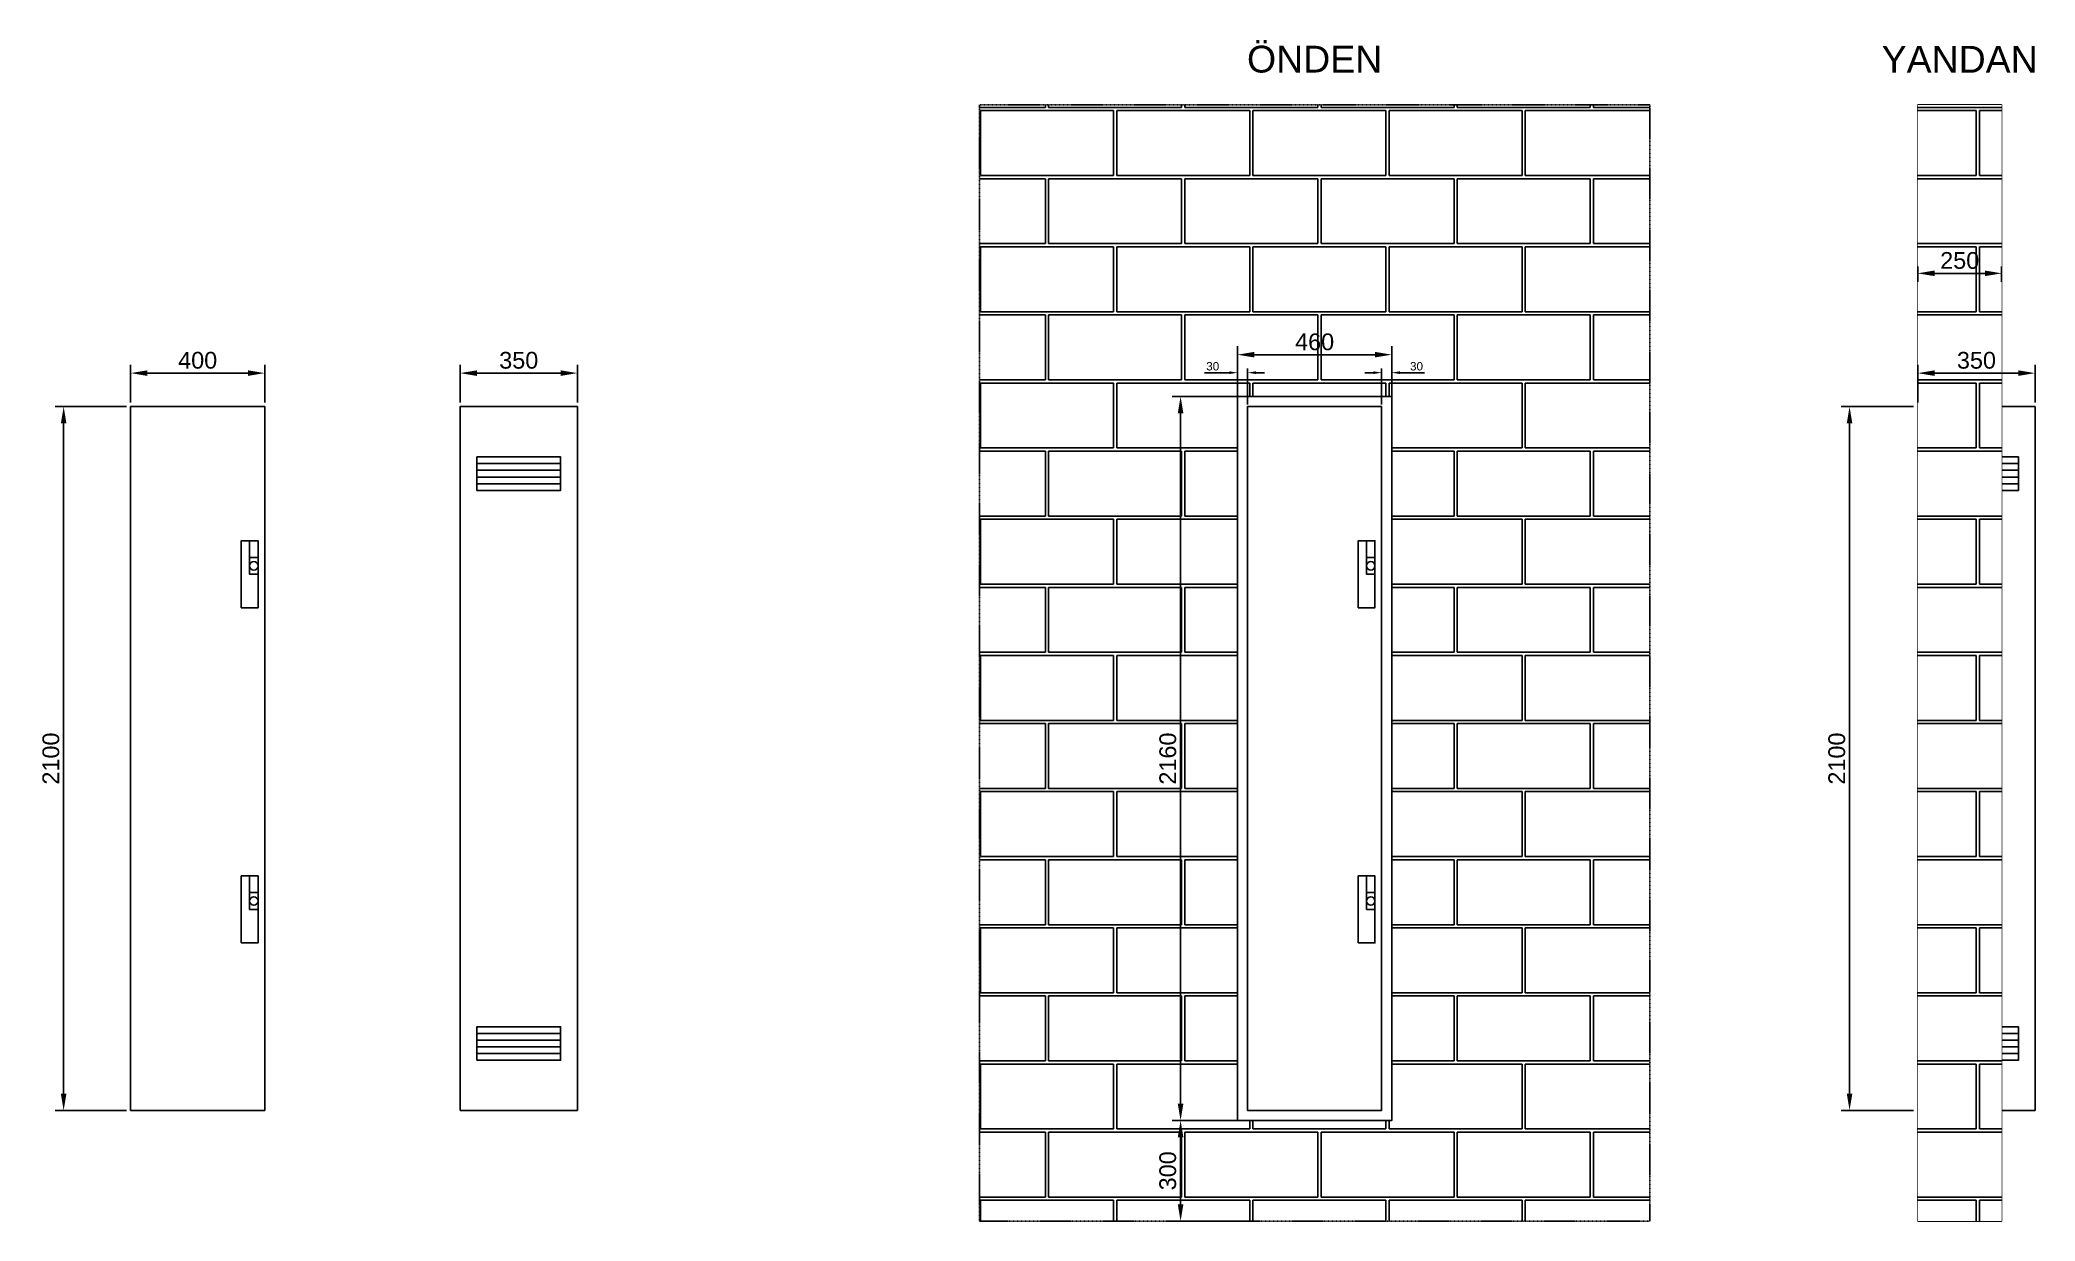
# Model space of a CAD drawing. Header units: millimetres. Extents: x -271 to 5683, y 0 to 3524.
import ezdxf

# ---------------------------------------------------------------- set-up
doc = ezdxf.new("R2010")
doc.units = ezdxf.units.MM
doc.set_wipeout_variables(frame=1)
doc.linetypes.add('CENTERX2', pattern=[4, 2.5, -0.5, 0.5, -0.5])
doc.layers.add('TARAMA', color=251, linetype='CENTERX2')
doc.styles.get("Standard").update_dxf_attribs({"font": 'arial.ttf'})
doc.dimstyles.new('M', dxfattribs={"dimscale": 20, "dimtxt": 2.5, "dimasz": 2.5, "dimexe": 1.25, "dimexo": 0.625, "dimtad": 1, "dimdsep": 46, "dimtxsty": 'Standard', "dimcen": 2.5, "dimclrd": 60, "dimclre": 60, "dimadec": 0, "dimazin": 0, "dimtfac": 1, "dimtofl": 0, "dimtmove": 0, "dimatfit": 3, "dimfxl": 1, "dimarcsym": 0})
doc.dimstyles.new('S', dxfattribs={"dimscale": 10, "dimtxt": 2.5, "dimasz": 2.5, "dimexe": 1.25, "dimexo": 0.625, "dimtad": 1, "dimdsep": 46, "dimtxsty": 'Standard', "dimcen": 2.5, "dimclrd": 60, "dimclre": 60, "dimadec": 0, "dimazin": 0, "dimtfac": 1, "dimtofl": 0, "dimtmove": 0, "dimatfit": 3, "dimfxl": 1, "dimarcsym": 0})

# ---------------------------------------------------------------- blocks, each defined once
blk = doc.blocks.new('*D1')
at = {"color": 60, "linetype": 'ByBlock', "lineweight": -2, "transparency": 16777216}
for p, q in [((983.1, 2442.5), (983.1, 2555)), ((1033.1, 2530), (1283.1, 2530)), ((1333.1, 2442.5), (1333.1, 2555))]:
    blk.add_line(p, q, dxfattribs=at)
at = {"color": 60, "transparency": 16777216}
for points in [[(1033.1, 2538.3), (1033.1, 2521.7), (983.1, 2530)], [(1283.1, 2538.3), (1283.1, 2521.7), (1333.1, 2530)]]:
    blk.add_solid(points, dxfattribs=at)
at = {"layer": 'Defpoints', "color": 0, "transparency": 16777216}
for p in [(1333.1, 2530), (983.1, 2430), (1333.1, 2430)]:
    blk.add_point(p, dxfattribs=at)
at = {"color": 0, "transparency": 16777216, "insert": (1158.1, 2568), "char_height": 50, "attachment_point": 5}
blk.add_mtext('350', dxfattribs=at)
blk = doc.blocks.new('*D60')
at = {"color": 60, "linetype": 'ByBlock', "lineweight": -2, "transparency": 16777216}
for p, q in [((-12.5, 2430), (-225, 2430)), ((-200, 2380), (-200, 380)), ((-12.5, 330), (-225, 330))]:
    blk.add_line(p, q, dxfattribs=at)
at = {"color": 60, "transparency": 16777216}
for points in [[(-208.3, 2380), (-191.7, 2380), (-200, 2430)], [(-208.3, 380), (-191.7, 380), (-200, 330)]]:
    blk.add_solid(points, dxfattribs=at)
at = {"layer": 'Defpoints', "color": 0, "transparency": 16777216}
for p in [(0, 2430), (-200, 330), (0, 330)]:
    blk.add_point(p, dxfattribs=at)
at = {"color": 0, "transparency": 16777216, "insert": (-238, 1380), "char_height": 50, "attachment_point": 5, "rotation": 90}
blk.add_mtext('2100', dxfattribs=at)
blk = doc.blocks.new('*D61')
at = {"color": 60, "linetype": 'ByBlock', "lineweight": -2, "transparency": 16777216}
for p, q in [((0, 2442.5), (0, 2555)), ((50, 2530), (350, 2530)), ((400, 2442.5), (400, 2555))]:
    blk.add_line(p, q, dxfattribs=at)
at = {"color": 60, "transparency": 16777216}
for points in [[(50, 2538.3), (50, 2521.7), (0, 2530)], [(350, 2538.3), (350, 2521.7), (400, 2530)]]:
    blk.add_solid(points, dxfattribs=at)
at = {"layer": 'Defpoints', "color": 0, "transparency": 16777216}
for p in [(400, 2530), (0, 2430), (400, 2430)]:
    blk.add_point(p, dxfattribs=at)
at = {"color": 0, "transparency": 16777216, "insert": (200, 2568), "char_height": 50, "attachment_point": 5}
blk.add_mtext('400', dxfattribs=at)
blk = doc.blocks.new('*D62')
at = {"color": 60, "linetype": 'ByBlock', "lineweight": -2, "transparency": 16777216}
for p, q in [((5333.1, 2442.5), (5333.1, 2555)), ((5383.1, 2530), (5633.1, 2530)), ((5683.1, 2442.5), (5683.1, 2555))]:
    blk.add_line(p, q, dxfattribs=at)
at = {"color": 60, "transparency": 16777216}
for points in [[(5383.1, 2538.3), (5383.1, 2521.7), (5333.1, 2530)], [(5633.1, 2538.3), (5633.1, 2521.7), (5683.1, 2530)]]:
    blk.add_solid(points, dxfattribs=at)
at = {"layer": 'Defpoints', "color": 0, "transparency": 16777216}
for p in [(5683.1, 2530), (5333.1, 2430), (5683.1, 2430)]:
    blk.add_point(p, dxfattribs=at)
at = {"color": 0, "transparency": 16777216, "insert": (5508.1, 2568), "char_height": 50, "attachment_point": 5}
blk.add_mtext('350', dxfattribs=at)
blk = doc.blocks.new('*D65')
at = {"color": 60, "linetype": 'ByBlock', "lineweight": -2, "transparency": 16777216}
for p, q in [((3320.6, 2460), (3108.1, 2460)), ((3133.1, 2410), (3133.1, 350)), ((3320.6, 300), (3108.1, 300))]:
    blk.add_line(p, q, dxfattribs=at)
at = {"color": 60, "transparency": 16777216}
for points in [[(3124.8, 2410), (3141.4, 2410), (3133.1, 2460)], [(3124.8, 350), (3141.4, 350), (3133.1, 300)]]:
    blk.add_solid(points, dxfattribs=at)
at = {"layer": 'Defpoints', "color": 0, "transparency": 16777216}
for p in [(3333.1, 2460), (3133.1, 300), (3333.1, 300)]:
    blk.add_point(p, dxfattribs=at)
at = {"color": 0, "transparency": 16777216, "insert": (3095.1, 1380), "char_height": 50, "attachment_point": 5, "rotation": 90}
blk.add_mtext('2160', dxfattribs=at)
blk = doc.blocks.new('*D66')
at = {"color": 60, "linetype": 'ByBlock', "lineweight": -2, "transparency": 16777216}
for p, q in [((3303.1, 2472.5), (3303.1, 2610)), ((3353.1, 2585), (3713.1, 2585)), ((3763.1, 2472.5), (3763.1, 2610))]:
    blk.add_line(p, q, dxfattribs=at)
at = {"color": 60, "transparency": 16777216}
for points in [[(3353.1, 2593.3), (3353.1, 2576.7), (3303.1, 2585)], [(3713.1, 2593.3), (3713.1, 2576.7), (3763.1, 2585)]]:
    blk.add_solid(points, dxfattribs=at)
at = {"layer": 'Defpoints', "color": 0, "transparency": 16777216}
for p in [(3763.1, 2585), (3303.1, 2460), (3763.1, 2460)]:
    blk.add_point(p, dxfattribs=at)
at = {"color": 0, "transparency": 16777216, "insert": (3533.1, 2623), "char_height": 50, "attachment_point": 5}
blk.add_mtext('460', dxfattribs=at)
blk = doc.blocks.new('*D67')
at = {"color": 60, "linetype": 'ByBlock', "lineweight": -2, "transparency": 16777216}
for p, q in [((5320.6, 2430), (5104.4, 2430)), ((5129.4, 2380), (5129.4, 380)), ((5320.6, 330), (5104.4, 330))]:
    blk.add_line(p, q, dxfattribs=at)
at = {"color": 60, "transparency": 16777216}
for points in [[(5121.1, 2380), (5137.7, 2380), (5129.4, 2430)], [(5121.1, 380), (5137.7, 380), (5129.4, 330)]]:
    blk.add_solid(points, dxfattribs=at)
at = {"layer": 'Defpoints', "color": 0, "transparency": 16777216}
for p in [(5333.1, 2430), (5129.4, 330), (5333.1, 330)]:
    blk.add_point(p, dxfattribs=at)
at = {"color": 0, "transparency": 16777216, "insert": (5091.4, 1380), "char_height": 50, "attachment_point": 5, "rotation": 90}
blk.add_mtext('2100', dxfattribs=at)
blk = doc.blocks.new('*D68')
at = {"color": 60, "linetype": 'ByBlock', "lineweight": -2, "transparency": 16777216}
for p, q in [((3290.6, 300), (3108.1, 300)), ((3133.1, 250), (3133.1, 50)), ((3290.6, 0), (3108.1, 0))]:
    blk.add_line(p, q, dxfattribs=at)
at = {"color": 60, "transparency": 16777216}
for points in [[(3124.8, 250), (3141.4, 250), (3133.1, 300)], [(3124.8, 50), (3141.4, 50), (3133.1, 0)]]:
    blk.add_solid(points, dxfattribs=at)
at = {"layer": 'Defpoints', "color": 0, "transparency": 16777216}
for p in [(3303.1, 300), (3133.1, 0), (3303.1, 0)]:
    blk.add_point(p, dxfattribs=at)
at = {"color": 0, "transparency": 16777216, "insert": (3095, 150), "char_height": 50, "attachment_point": 5, "rotation": 90}
blk.add_mtext('300', dxfattribs=at)
blk = doc.blocks.new('*D70')
at = {"color": 60, "linetype": 'ByBlock', "lineweight": -2, "transparency": 16777216}
for p, q in [((5333.1, 2848), (5333.1, 2802.7)), ((5533.1, 2827.7), (5383.1, 2827.7)), ((5583.1, 2848), (5583.1, 2802.7))]:
    blk.add_line(p, q, dxfattribs=at)
at = {"color": 60, "transparency": 16777216}
for points in [[(5383.1, 2836.1), (5383.1, 2819.4), (5333.1, 2827.7)], [(5533.1, 2836.1), (5533.1, 2819.4), (5583.1, 2827.7)]]:
    blk.add_solid(points, dxfattribs=at)
at = {"layer": 'Defpoints', "color": 0, "transparency": 16777216}
for p in [(5333.1, 2860.5), (5583.1, 2860.5), (5333.1, 2827.7)]:
    blk.add_point(p, dxfattribs=at)
at = {"color": 0, "transparency": 16777216, "insert": (5458.1, 2865.8), "char_height": 50, "attachment_point": 5}
blk.add_mtext('250', dxfattribs=at)
blk = doc.blocks.new('*D71')
at = {"color": 60, "linetype": 'ByBlock', "lineweight": -2, "transparency": 16777216}
for p, q in [((3278.1, 2531.3), (3204.9, 2531.3)), ((3303.1, 2436.2), (3303.1, 2543.8)), ((3333.1, 2436.2), (3333.1, 2543.8)), ((3358.1, 2531.3), (3383.1, 2531.3))]:
    blk.add_line(p, q, dxfattribs=at)
at = {"color": 60, "transparency": 16777216}
for points in [[(3278.1, 2535.5), (3278.1, 2527.2), (3303.1, 2531.3)], [(3358.1, 2535.5), (3358.1, 2527.2), (3333.1, 2531.3)]]:
    blk.add_solid(points, dxfattribs=at)
at = {"layer": 'Defpoints', "color": 0, "transparency": 16777216}
for p in [(3303.1, 2531.3), (3303.1, 2430), (3333.1, 2430)]:
    blk.add_point(p, dxfattribs=at)
at = {"color": 0, "transparency": 16777216, "insert": (3229, 2550.3), "char_height": 25, "attachment_point": 5}
blk.add_mtext('30', dxfattribs=at)
blk = doc.blocks.new('*D72')
at = {"color": 60, "linetype": 'ByBlock', "lineweight": -2, "transparency": 16777216}
for p, q in [((3708.1, 2531.3), (3683.1, 2531.3)), ((3733.1, 2436.2), (3733.1, 2543.8)), ((3763.1, 2436.2), (3763.1, 2543.8)), ((3788.1, 2531.3), (3861.3, 2531.3))]:
    blk.add_line(p, q, dxfattribs=at)
at = {"color": 60, "transparency": 16777216}
for points in [[(3708.1, 2535.5), (3708.1, 2527.2), (3733.1, 2531.3)], [(3788.1, 2535.5), (3788.1, 2527.2), (3763.1, 2531.3)]]:
    blk.add_solid(points, dxfattribs=at)
at = {"layer": 'Defpoints', "color": 0, "transparency": 16777216}
for p in [(3763.1, 2531.3), (3733.1, 2430), (3763.1, 2430)]:
    blk.add_point(p, dxfattribs=at)
at = {"color": 0, "transparency": 16777216, "insert": (3837.2, 2550.3), "char_height": 25, "attachment_point": 5}
blk.add_mtext('30', dxfattribs=at)

msp = doc.modelspace()

# ---------------------------------------------------------------- hatches: boundary and pattern name
at = {"layer": 'TARAMA'}
h = msp.add_hatch(dxfattribs=at)
h.set_pattern_fill('AR-B816C', color=256)
h.set_pattern_definition([(0, (-4372.83, -1970.15), (203.2, 203.2), [396.875, -9.525]), (0, (-4576.03, -1960.63), (203.2, 203.2), [396.875, -9.525]), (90, (-4372.83, -1970.15), (-203.2, 203.2), [-212.725, 193.675]), (90, (-4382.36, -1970.15), (-203.2, 203.2), [-212.725, 193.675])])
h.paths.add_polyline_path([(2533.088, 0), (4533.088, 0), (4533.088, 3330), (2533.088, 3330)])
h.paths.add_polyline_path([(3303.088, 300), (3763.088, 300), (3763.088, 2460), (3303.088, 2460)], flags=16)

# ---------------------------------------------------------------- linework, layer by layer
for points in [[(5333.088, 0), (5583.088, 0), (5583.088, 3330), (5333.088, 3330)], [(3303.088, 300), (3763.088, 300), (3763.088, 2460), (3303.088, 2460)], [(0, 330), (400, 330), (400, 2430), (0, 2430)], [(983.088, 330), (1333.088, 330), (1333.088, 2430), (983.088, 2430)], [(3333.088, 330), (3733.088, 330), (3733.088, 2430), (3333.088, 2430)], [(5333.088, 330), (5683.088, 330), (5683.088, 2430), (5333.088, 2430)], [(1033.088, 2260), (1283.088, 2260), (1283.088, 2280), (1033.088, 2280)], [(5383.088, 2260), (5633.088, 2260), (5633.088, 2280), (5383.088, 2280)], [(1033.088, 2240), (1283.088, 2240), (1283.088, 2260), (1033.088, 2260)], [(1033.088, 2220), (1283.088, 2220), (1283.088, 2240), (1033.088, 2240)], [(1033.088, 2200), (1283.088, 2200), (1283.088, 2220), (1033.088, 2220)], [(5383.088, 2240), (5633.088, 2240), (5633.088, 2260), (5383.088, 2260)], [(5383.088, 2220), (5633.088, 2220), (5633.088, 2240), (5383.088, 2240)], [(5383.088, 2200), (5633.088, 2200), (5633.088, 2220), (5383.088, 2220)], [(1033.088, 2180), (1283.088, 2180), (1283.088, 2200), (1033.088, 2200)], [(5383.088, 2180), (5633.088, 2180), (5633.088, 2200), (5383.088, 2200)], [(330, 1830), (380, 1830), (380, 2030), (330, 2030)], [(380, 2030), (355, 2030), (355, 1930), (380, 1930)], [(3663.088, 1830), (3713.088, 1830), (3713.088, 2030), (3663.088, 2030)], [(3713.088, 2030), (3688.088, 2030), (3688.088, 1930), (3713.088, 1930)], [(355, 1980), (380, 1980), (380, 1930), (355, 1930)], [(3688.088, 1980), (3713.088, 1980), (3713.088, 1930), (3688.088, 1930)], [(330, 830), (380, 830), (380, 1030), (330, 1030)], [(380, 1030), (355, 1030), (355, 930), (380, 930)], [(3663.088, 830), (3713.088, 830), (3713.088, 1030), (3663.088, 1030)], [(3713.088, 1030), (3688.088, 1030), (3688.088, 930), (3713.088, 930)], [(355, 980), (380, 980), (380, 930), (355, 930)], [(3688.088, 980), (3713.088, 980), (3713.088, 930), (3688.088, 930)], [(1033.088, 560), (1283.088, 560), (1283.088, 580), (1033.088, 580)], [(1033.088, 540), (1283.088, 540), (1283.088, 560), (1033.088, 560)], [(1033.088, 520), (1283.088, 520), (1283.088, 540), (1033.088, 540)], [(5383.088, 560), (5633.088, 560), (5633.088, 580), (5383.088, 580)], [(5383.088, 540), (5633.088, 540), (5633.088, 560), (5383.088, 560)], [(5383.088, 520), (5633.088, 520), (5633.088, 540), (5383.088, 540)], [(1033.088, 500), (1283.088, 500), (1283.088, 520), (1033.088, 520)], [(1033.088, 480), (1283.088, 480), (1283.088, 500), (1033.088, 500)], [(5383.088, 500), (5633.088, 500), (5633.088, 520), (5383.088, 520)], [(5383.088, 480), (5633.088, 480), (5633.088, 500), (5383.088, 500)]]:
    msp.add_lwpolyline(points, close=True)
for centre in [(367.5, 1955), (3700.588, 1955), (367.5, 955), (3700.588, 955)]:
    msp.add_circle(centre, 12.5)
msp.add_lwpolyline([(2533.088, 0), (4533.088, 0), (4533.088, 3330), (2533.088, 3330)], close=True, dxfattribs=at)

# ---------------------------------------------------------------- texts
at = {"char_height": 80, "attachment_point": 5}
for s, insert in [('ÖNDEN', (3533.088, 3466.267)), ('YANDAN', (5458.088, 3466.267))]:
    msp.add_mtext_dynamic_manual_height_columns(s, width=1567.42373, gutter_width=12.5, heights=[0], dxfattribs=dict(at, insert=insert))

# ---------------------------------------------------------------- dimensions: what is measured, and where the dimension line sits
for base, p1, p2, picture, middle in [((3763.088, 2585), (3303.088, 2460), (3763.088, 2460), '*D66', (3533.088, 2585)), ((400, 2530), (0, 2430), (400, 2430), '*D61', (200, 2530)), ((1333.088, 2530), (983.088, 2430), (1333.088, 2430), '*D1', (1158.088, 2530))]:
    dim = msp.add_linear_dim(base=base, p1=p1, p2=p2, dimstyle='M')
    dim.commit()
    dim.dimension.update_dxf_attribs({"geometry": picture, "text_midpoint": middle, "dimtype": 160})
dim = msp.add_linear_dim(base=(3303.088, 2531.322), p1=(3333.088, 2430), p2=(3303.088, 2430), dimstyle='S')
dim.commit()
dim.dimension.update_dxf_attribs({"geometry": '*D71', "text_midpoint": (3228.984, 2550.345)})
for base, p1, p2, angle, dimstyle, picture, middle in [((3763.088, 2531.322), (3733.088, 2430), (3763.088, 2430), 180, 'S', '*D72', (3837.193, 2550.345)), ((3133.088, 0), (3303.088, 300), (3303.088, 0), 90, 'M', '*D68', (3095.043, 150))]:
    dim = msp.add_linear_dim(base=base, p1=p1, p2=p2, angle=angle, dimstyle=dimstyle)
    dim.commit()
    dim.dimension.update_dxf_attribs({"geometry": picture, "text_midpoint": middle})
for base, p1, p2, picture, middle in [((3133.088, 300), (3333.088, 2460), (3333.088, 300), '*D65', (3133.088, 1380)), ((-200, 330), (0, 2430), (0, 330), '*D60', (-200, 1380))]:
    dim = msp.add_linear_dim(base=base, p1=p1, p2=p2, angle=90, dimstyle='M')
    dim.commit()
    dim.dimension.update_dxf_attribs({"geometry": picture, "text_midpoint": middle, "dimtype": 160})

# ---------------------------------------------------------------- next in the draw order: wipeouts: each hides what was drawn before it
msp.add_wipeout([(5583.088, 3330), (5583.088, 0), (5333.088, 0), (5333.088, 3330)]).dxf.layer = 'TARAMA'

# ---------------------------------------------------------------- next in the draw order: hatches: boundary and pattern name
at = {"layer": 'TARAMA'}
h = msp.add_hatch(dxfattribs=at)
h.set_pattern_fill('AR-B816C', color=256)
h.set_pattern_definition([(0, (-172.83, -1970.15), (203.2, 203.2), [396.875, -9.525]), (0, (-376.03, -1960.63), (203.2, 203.2), [396.875, -9.525]), (90, (-172.83, -1970.15), (-203.2, 203.2), [-212.725, 193.675]), (90, (-182.36, -1970.15), (-203.2, 203.2), [-212.725, 193.675])])
h.paths.add_polyline_path([(5333.088, 0), (5583.088, 0), (5583.088, 3330), (5333.088, 3330)])

# ---------------------------------------------------------------- next in the draw order: dimensions: what is measured, and where the dimension line sits
dim = msp.add_linear_dim(base=(5333.088, 2827.735), p1=(5583.088, 2860.548), p2=(5333.088, 2860.548), dimstyle='M')
dim.commit()
dim.dimension.update_dxf_attribs({"geometry": '*D70', "text_midpoint": (5458.088, 2865.763)})
dim = msp.add_linear_dim(base=(5683.088, 2530), p1=(5333.088, 2430), p2=(5683.088, 2430), dimstyle='M')
dim.commit()
dim.dimension.update_dxf_attribs({"geometry": '*D62', "text_midpoint": (5508.088, 2530), "dimtype": 160})
dim = msp.add_linear_dim(base=(5129.415, 330), p1=(5333.088, 2430), p2=(5333.088, 330), angle=90, dimstyle='M')
dim.commit()
dim.dimension.update_dxf_attribs({"geometry": '*D67', "text_midpoint": (5129.415, 1380), "dimtype": 160})

doc.saveas('drawing.dxf')
